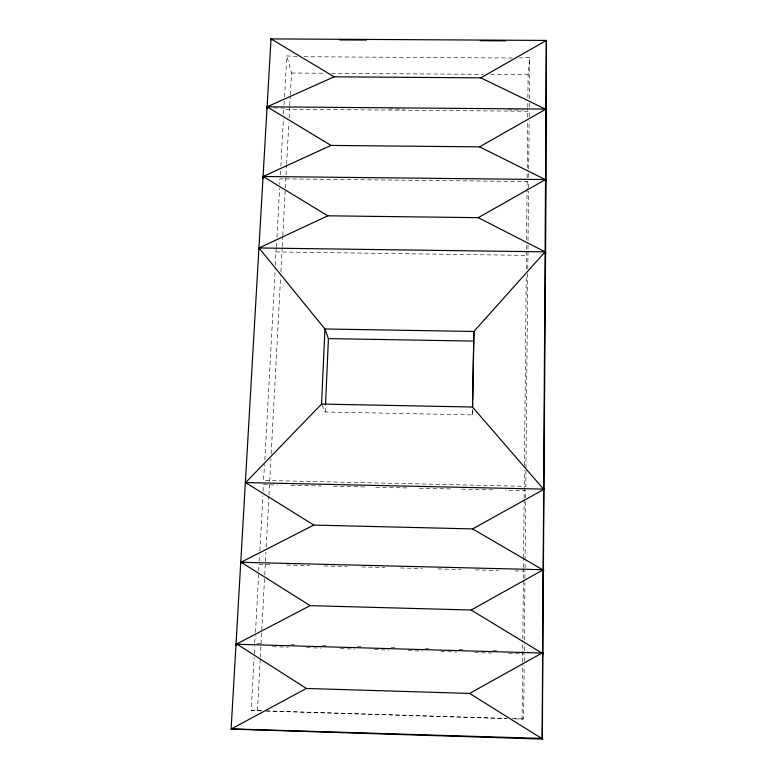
<?xml version="1.0" encoding="UTF-8"?>
<svg xmlns="http://www.w3.org/2000/svg" width="778" height="778" viewBox="0 0 778 778"><rect width="100%" height="100%" fill="white"/><g stroke="black" fill="none" stroke-linecap="round" stroke-linejoin="round"><path stroke-width="0.58" stroke-dasharray="3.89 2.92" d="M524.353 650.846L524.362 643.601M525.111 568.125L525.111 561.171M525.938 470.427L525.86 486.338L263.46 480.425L264.578 464.69M514.783 718.872L522.067 719.105L522.592 663.274M522.602 662.068L522.806 640.216M522.816 639.001L523.38 579.532M523.39 578.326L523.477 568.611M523.497 567.395L523.575 558.905M523.584 557.69L524.129 499.437M524.148 498.221L524.411 470.311M524.45 465.448L526.239 274.906M526.298 268.838L526.473 250.633M526.482 249.427L526.531 244.564M526.58 239.712L527.144 179.028M527.153 177.822L527.202 172.959M527.251 168.106L527.678 121.99M527.727 117.138L527.805 108.638M527.815 107.422L527.863 102.57M527.912 97.717L528.126 74.659L529.711 57.387L519.5 57.932M522.067 719.105L523.662 718.94L524.148 665.56M524.382 640.09L524.907 582.576M525.111 560.102L525.656 500.711M525.957 468.152L527.737 273.224M527.785 268.887L527.999 251.459M528.029 240.597L528.486 191.125M528.69 168.797L529.128 120.697M529.332 98.874L529.711 57.387M322.004 405.056L325.185 411.97L472.411 414.898L472.479 409.267M529.186 116.914L529.283 111.244L283.649 109.212L283.532 114.833M528.534 187.829L528.641 181.546L279.866 178.833L279.74 184.532M525.695 497.832L525.821 490.617L505.253 490.15M524.956 578.492L525.082 571.169L512.984 570.858M524.197 661.417L524.323 654.551M472.411 414.898L472.528 408.849M254.289 653.53L254.445 646.178M258.753 571.003L258.899 564.313L270.997 564.624M263.09 491.249L263.227 484.655L277.756 484.986M275.383 265.288L276.102 248.036M325.185 411.97L325.447 405.96M261.136 710.917L251.255 710.392L254.124 657.634M255.495 632.417L258.646 574.436M259.92 550.989L262.915 495.849M264.851 460.012L275.198 269.596M276.958 237.29L279.623 188.315M280.829 166.21L283.416 118.577M284.592 96.871L286.819 55.88L297.741 56.59M257.489 710.8L260.27 658.665M260.338 657.449L264.666 576.216M264.734 575L265.959 551.962M266.222 547.119L268.935 496.189M268.994 494.973L270.939 458.602M271.191 453.749L280.625 276.735M280.887 271.882L282.181 247.628M282.239 246.422L282.764 236.716M282.822 235.51L285.283 189.433M285.341 188.218L285.993 176.1M286.061 174.885L286.576 165.179M286.635 163.973L288.832 122.749M289.095 117.896L289.679 106.985M289.737 105.769L290.252 96.073M290.32 94.858L291.487 73.035L286.819 55.88M254.63 643.075L255.262 635.927M259.084 561.308L259.696 554.432M276.18 247.141L276.725 241.316M280.148 174.943L280.586 170.217M283.96 105.04L284.32 101.315M304.14 56.726L512.303 58.019M291.487 73.035L324.251 73.258M331.535 73.307L483.226 74.348M490.51 74.396L528.126 74.659M273.875 107.967L286.003 108.074M389.068 108.92L404.832 109.046M507.898 109.892L523.662 110.019M275.889 251.936L527.97 255.398M291.06 485.287L321.314 485.978M333.412 486.25L364.882 486.97M375.774 487.213L408.44 487.952M419.332 488.205L450.793 488.915M461.685 489.158L494.361 489.907M286.732 565.023L309.712 565.616M324.231 565.995L347.221 566.588M361.741 566.958L384.731 567.551M400.466 567.959L422.24 568.514M437.965 568.922L460.955 569.515M475.475 569.885L498.465 570.478M257.003 643.698L260.63 643.805M290.875 644.68L294.502 644.777M322.325 645.584L327.168 645.721M357.413 646.596L361.041 646.703M391.285 647.568L394.913 647.675M425.158 648.551L428.785 648.648M459.03 649.523L462.657 649.63M492.902 650.496L496.529 650.603M272.601 646.703L288.337 647.15M306.483 647.675L321.013 648.103M340.375 648.658L354.894 649.076M374.257 649.64L388.786 650.058M408.149 650.622L422.668 651.04M440.825 651.565L456.56 652.022M474.706 652.548L491.657 653.034M508.598 653.52L524.333 653.977M251.255 710.392L261.778 710.732M266.484 710.878L507.139 718.434M512.206 718.59L523.662 718.94M265.988 711.063L506.293 718.609M529.293 103.26L529.303 107.86M528.661 173.28L528.661 178.055M527.999 245.119L527.999 250.098"/><path stroke-width="1.17" d="M478.256 217.665L545.096 251.858L545.631 253.239L545.096 251.858L259.016 247.968L258.685 249.33L259.016 247.968L327.81 215.807L478.256 217.665L545.534 179.553L545.738 180.146L545.534 179.553L263.12 176.489L262.789 177.948L263.12 176.489L331.01 145.428L479.54 146.857L546.068 179.961L543.394 569.729L471.128 610.03L310.13 605.644L236.249 644.213C236.181 646.547 236.191 641.704 236.288 644.981M267.165 107.529L267.126 106.819L266.796 108.375L267.126 106.819L334.122 76.818L480.794 77.849L546.487 109.63L546.487 110.68L545.962 109.095L267.126 106.819L267.165 107.529L267.126 106.819L331.01 145.428M542.743 739.1L469.611 693.431L306.376 688.462L231.105 729.083L542.743 739.1L542.149 738.448L546.38 40.427L271.026 38.9L271.065 39.727L271.026 38.9L334.122 76.818M542.373 738.876L543.17 570.041L472.596 528.914L313.787 525.072L240.956 562.28L240.986 563.175L240.713 561.949L310.13 605.644M543.384 570.955L543.394 569.729M479.54 146.857L545.962 109.095L546.068 179.961M480.794 77.849L546.38 40.427L546.156 110.525M472.684 400.378L473.909 331.467L545.096 251.858L545.631 253.239M472.596 528.914L544.23 489.148L543.657 489.304L472.509 407.02L473.909 331.467L324.932 328.977L259.016 247.968L258.685 249.33M472.547 407.643L472.635 402.8M306.376 688.462L236.366 643.737M263.168 177.083L263.12 176.489L327.81 215.807M325.505 404.755L328.433 338.615L324.932 328.977L321.557 404.074L245.624 482.593M231.105 729.083L271.026 38.9M263.12 177.958L263.12 176.489M471.128 610.03L543.248 653.851L542.898 652.577L469.611 693.431M236.249 644.213L542.665 653.063L543.258 652.586M240.645 563.165L240.713 561.949M546.574 41.263L546.38 40.427M240.956 562.28L543.744 569.729M543.384 570.76L543.394 569.934M266.796 108.375L267.126 106.819M544.23 489.148L245.537 482.555M546.487 109.63L545.962 109.095M545.738 181.041L545.534 179.553M339.791 39.921L366.438 40.067M480.289 40.709L505.719 40.845M328.433 338.615L473.783 341.085M321.557 404.074L472.509 407.02M542.149 738.448L231.474 728.889M543.248 653.851L542.665 653.063M245.284 482.389L313.787 525.072M543.17 570.041L543.744 570.964"/></g></svg>
